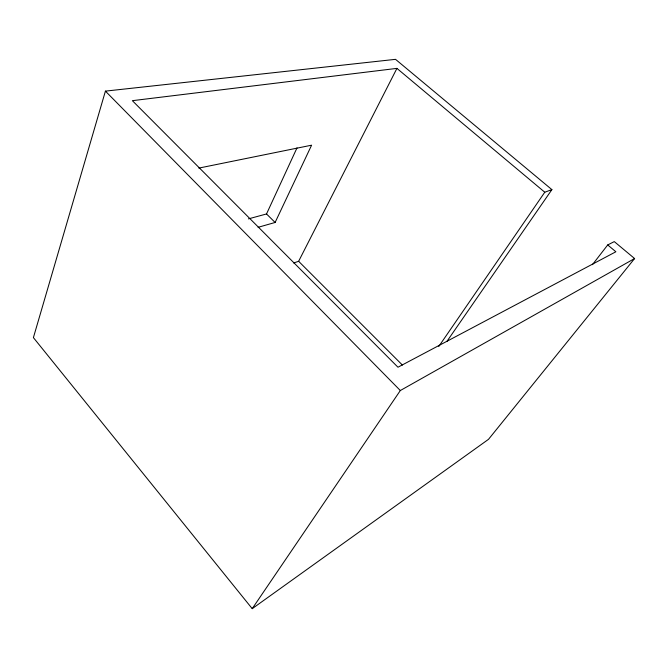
<?xml version="1.0" encoding="UTF-8"?>
<svg xmlns="http://www.w3.org/2000/svg" width="668" height="668" viewBox="0 0 668 668"><rect width="100%" height="100%" fill="white"/><g stroke="black" fill="none" stroke-linecap="round" stroke-linejoin="round"><path stroke-width="1" d="M446.859 341.482L551.893 189.628L395.523 59.335L105.419 91.124L33.4 337.616L252.22 608.665L488.508 439.327L634.6 258.541L614.276 241.607L607.721 244.939L592.433 264.678M248.429 218.879L266.524 213.952L297.01 147.862M258.099 227.312L275.116 222.469L311.597 145.19L198.822 168.094M293.695 262.975L298.629 261.297L396.926 68.378L544.779 192.217L551.893 189.628M252.22 608.665L400.324 390.529L634.6 258.541M438.767 346.475L544.779 192.217M396.926 68.378L132.373 100.676L397.969 367.225L615.879 251.769L607.721 244.939M266.524 213.952L275.116 222.469M298.629 261.297L402.403 365.062M105.419 91.124L400.324 390.529"/></g></svg>
